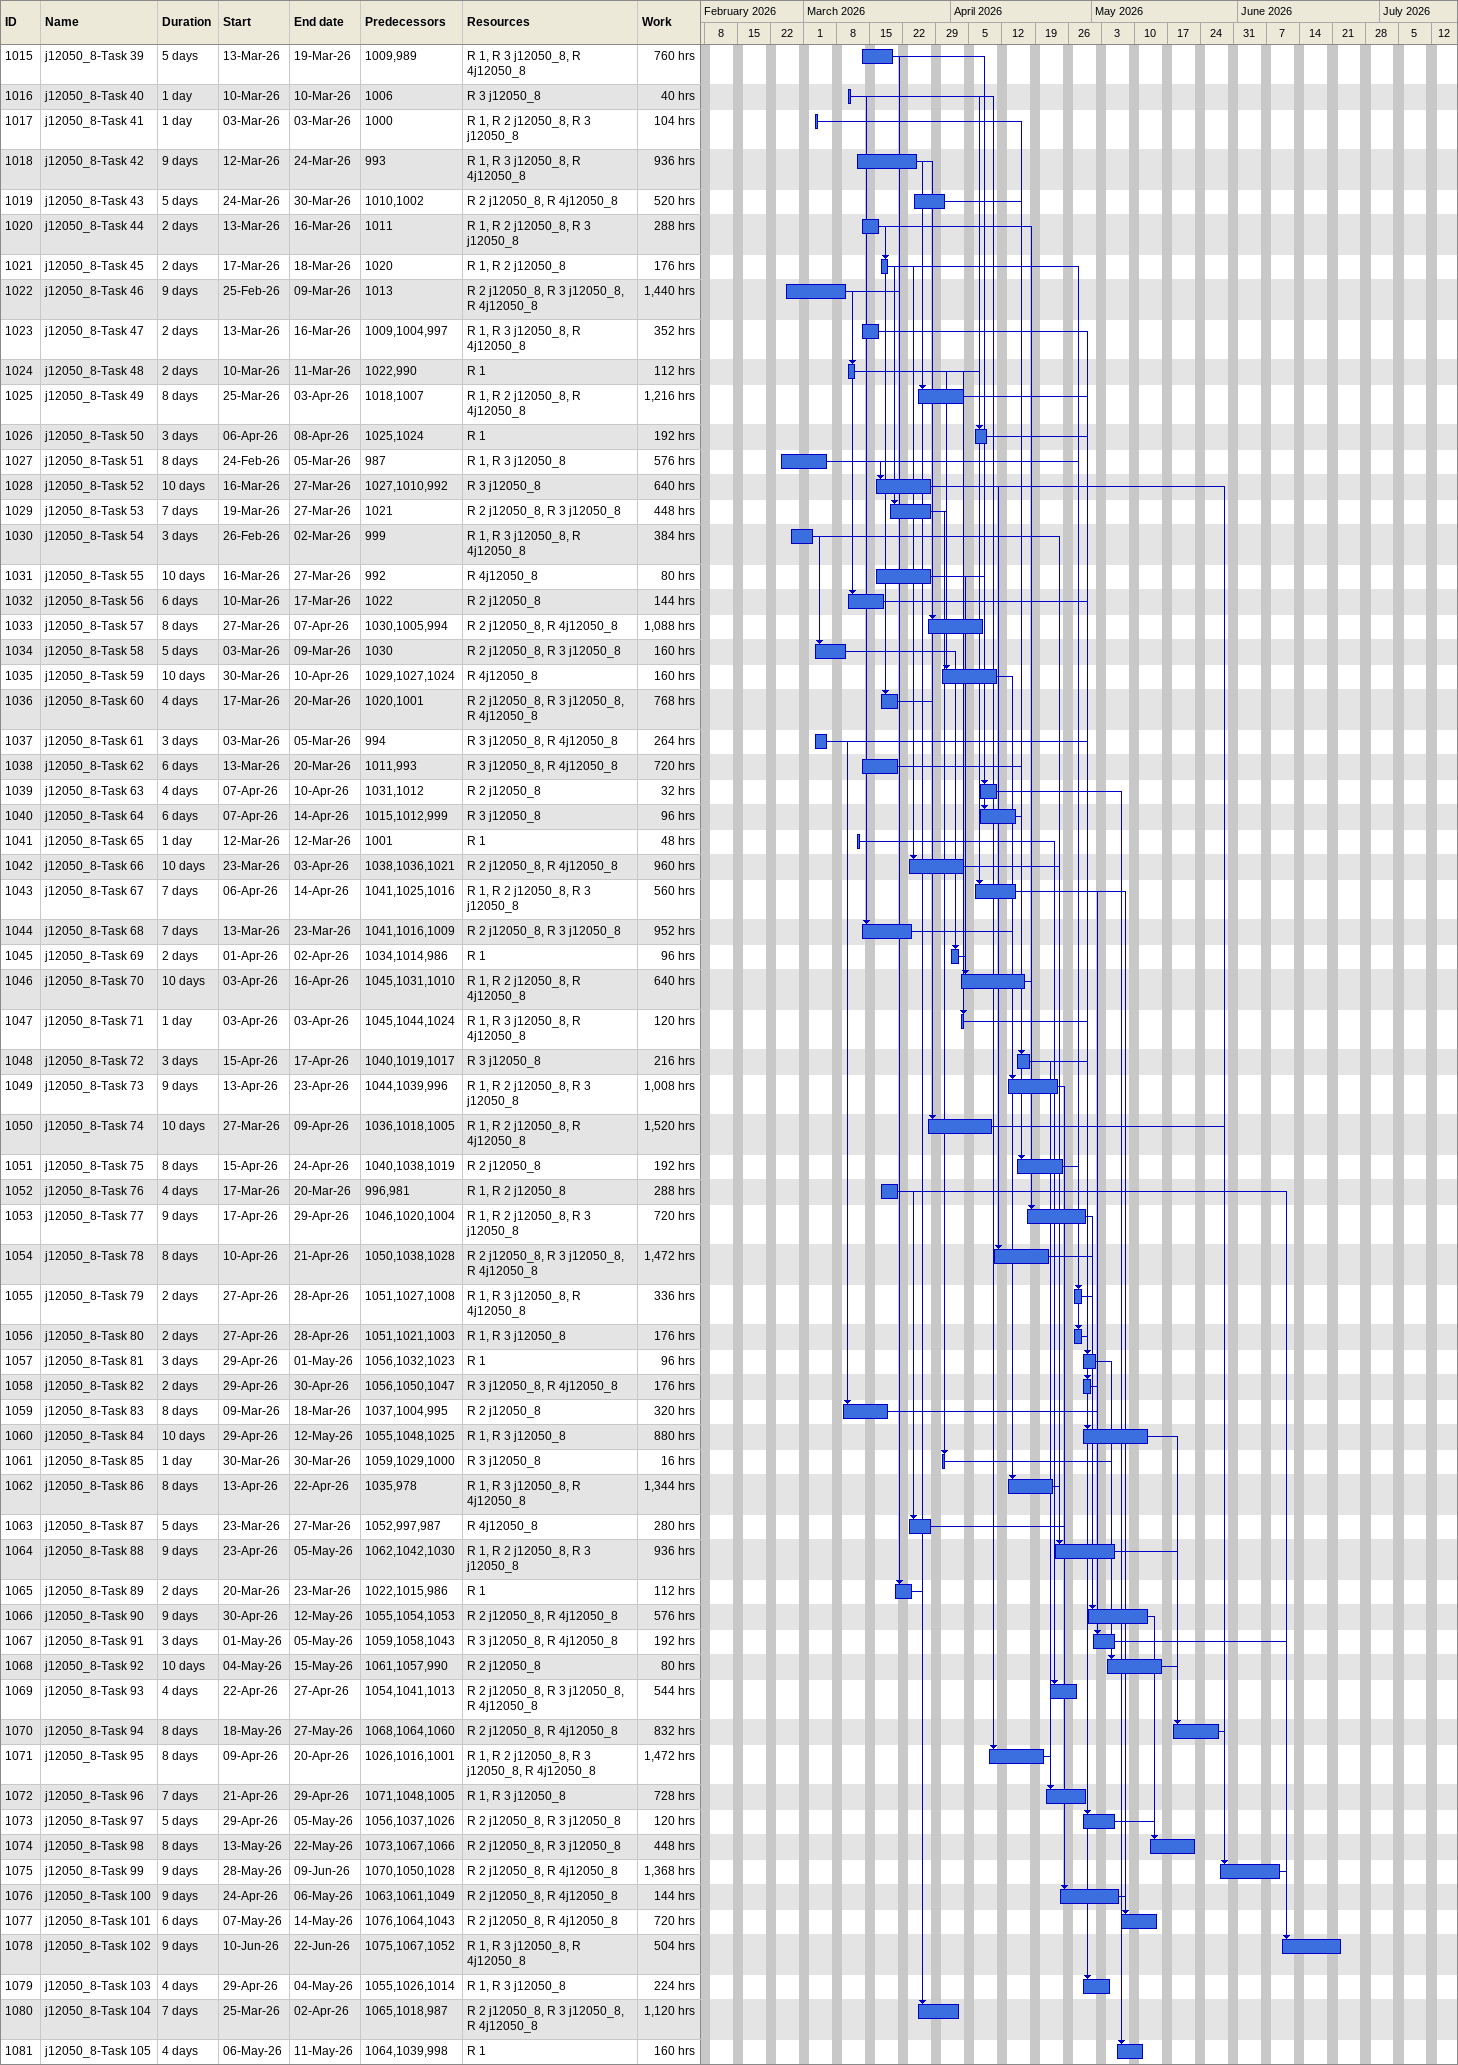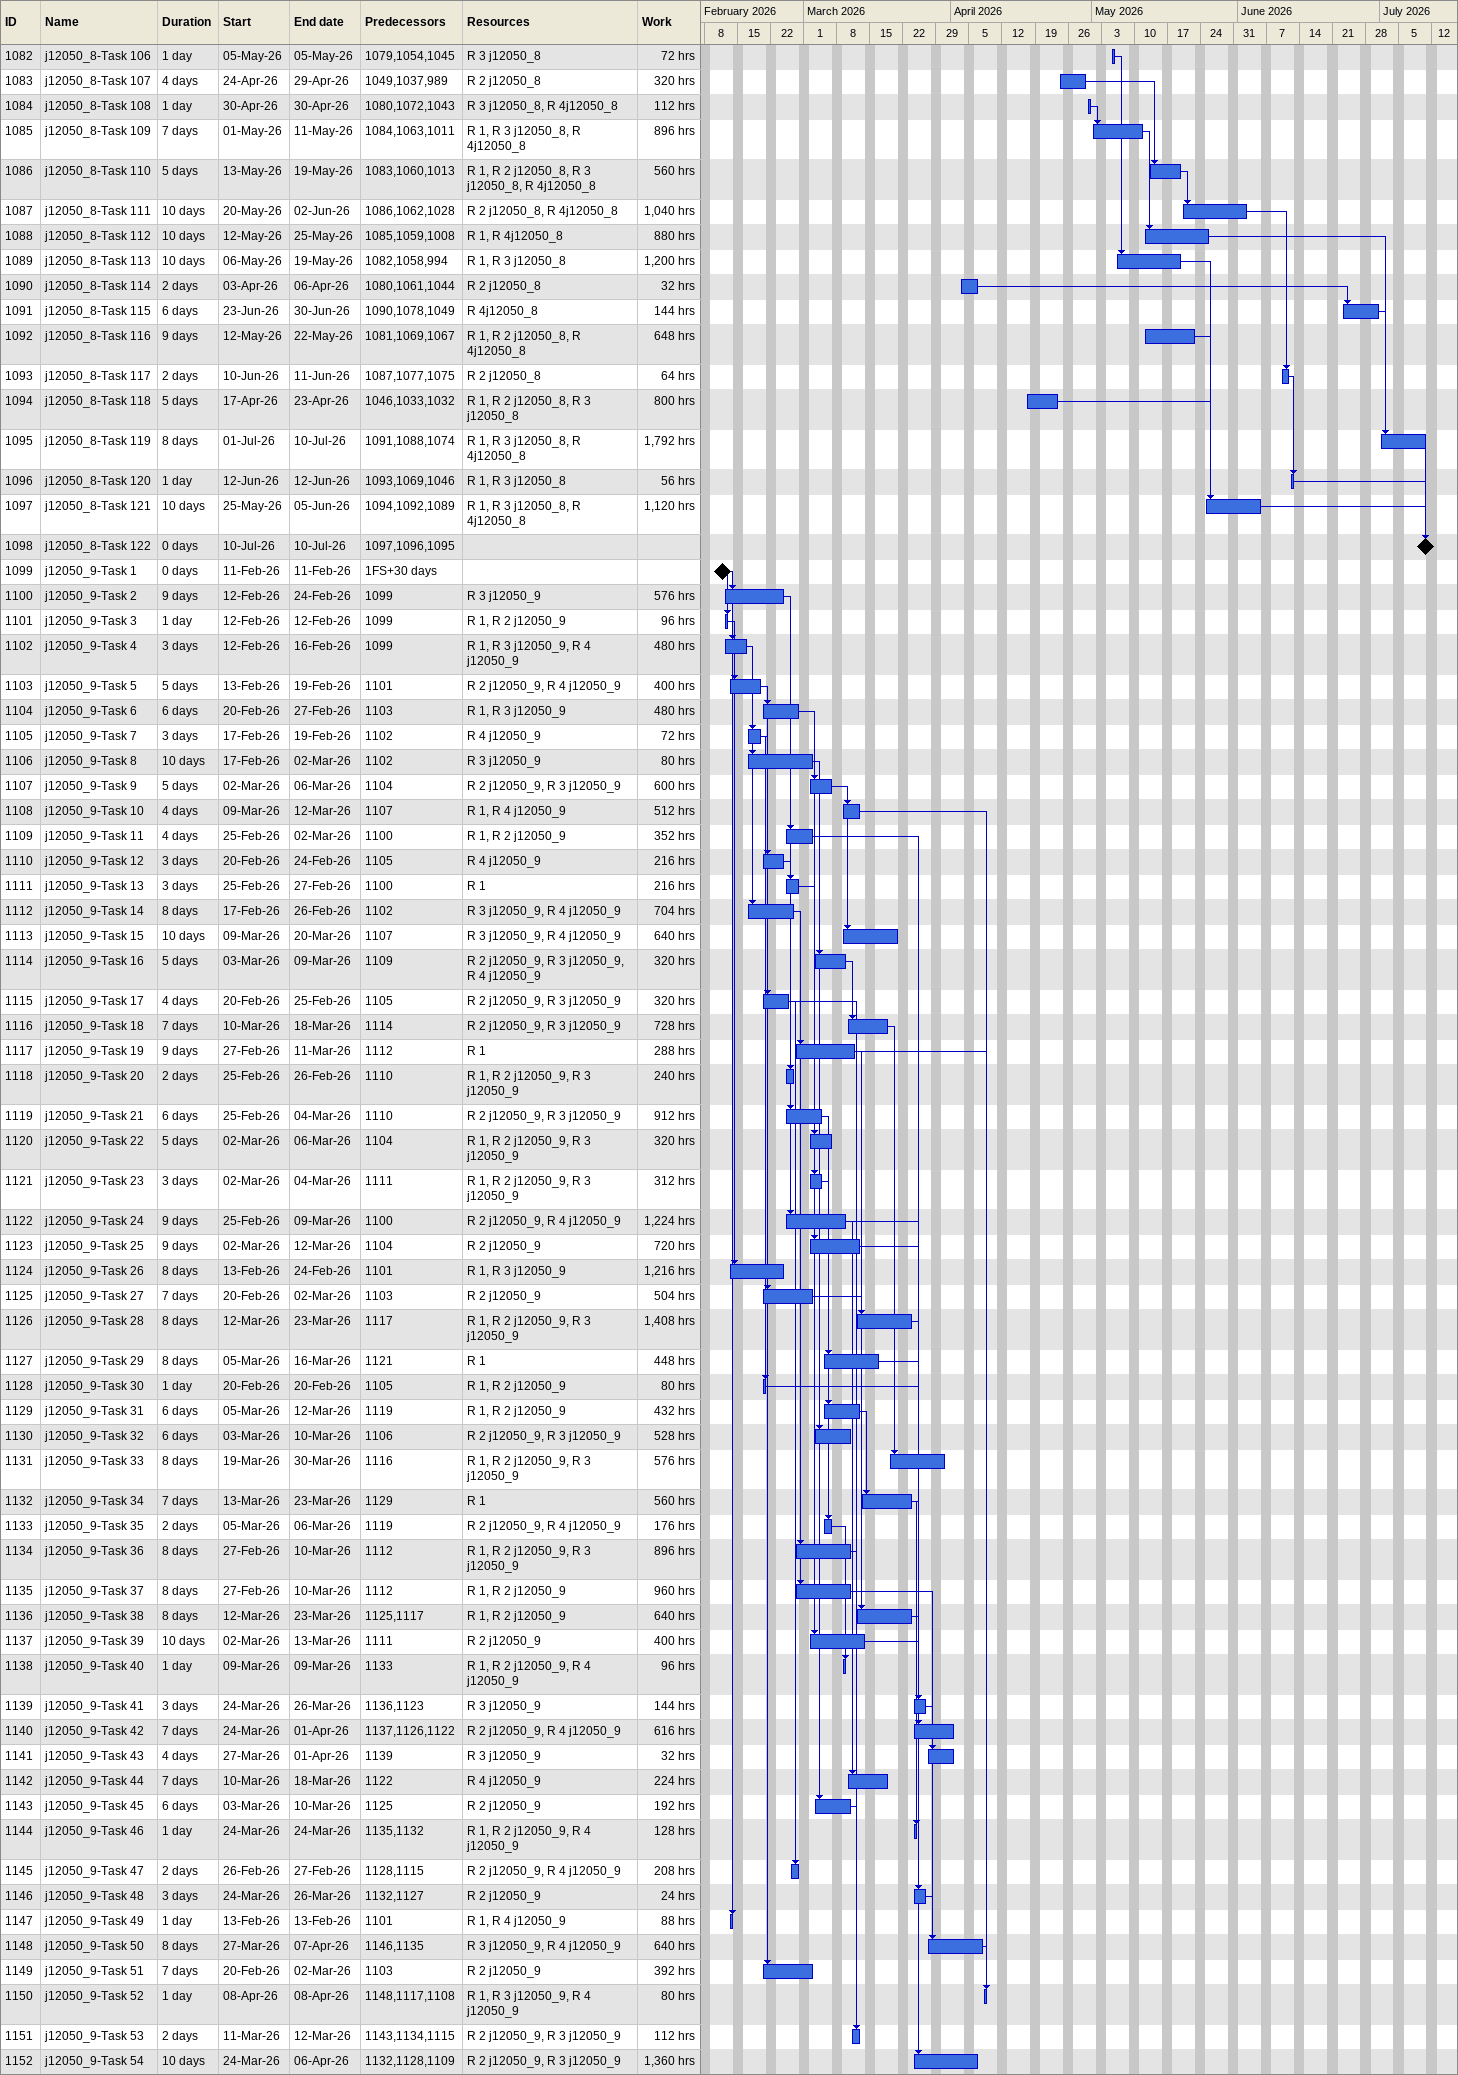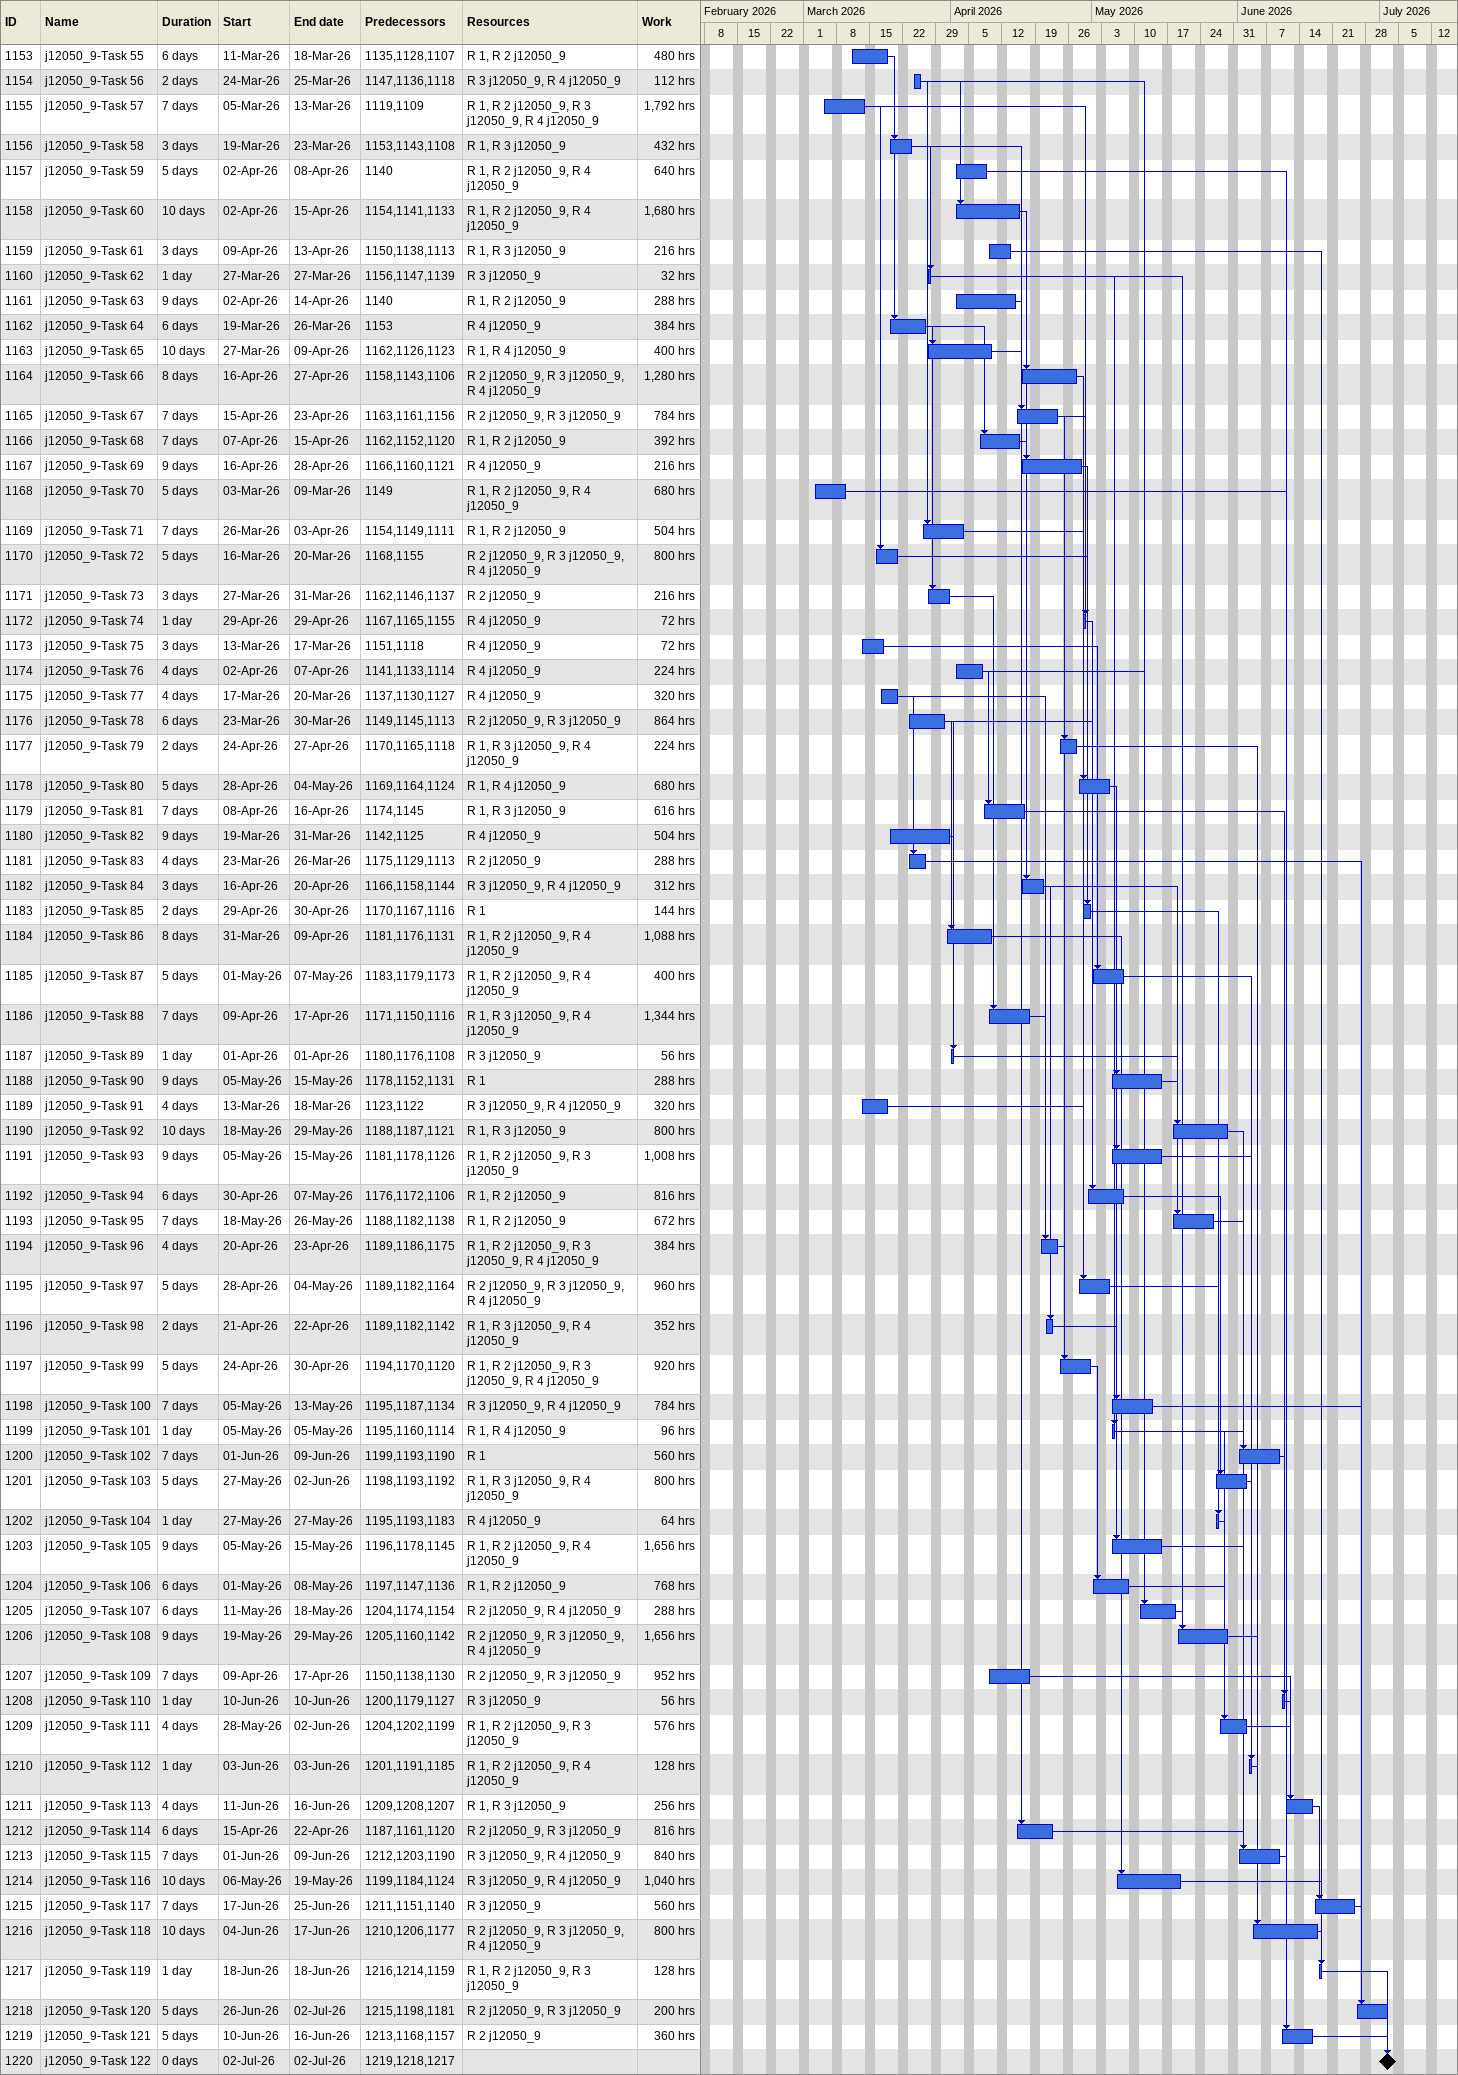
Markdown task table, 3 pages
| ID | Task | Duration | Start | Finish | Predecessors | Resources | Work (h) |
|---|---|---|---|---|---|---|---|
| 1015 | j12050_8-Task 39 | 5d | 2026-03-13 | 2026-03-19 | 1009, 989 | R 1, R 3 j12050_8, R 4j12050_8 | 760 |
| 1016 | j12050_8-Task 40 | 1d | 2026-03-10 | 2026-03-10 | 1006 | R 3 j12050_8 | 40 |
| 1017 | j12050_8-Task 41 | 1d | 2026-03-03 | 2026-03-03 | 1000 | R 1, R 2 j12050_8, R 3 j12050_8 | 104 |
| 1018 | j12050_8-Task 42 | 9d | 2026-03-12 | 2026-03-24 | 993 | R 1, R 3 j12050_8, R 4j12050_8 | 936 |
| 1019 | j12050_8-Task 43 | 5d | 2026-03-24 | 2026-03-30 | 1010, 1002 | R 2 j12050_8, R 4j12050_8 | 520 |
| 1020 | j12050_8-Task 44 | 2d | 2026-03-13 | 2026-03-16 | 1011 | R 1, R 2 j12050_8, R 3 j12050_8 | 288 |
| 1021 | j12050_8-Task 45 | 2d | 2026-03-17 | 2026-03-18 | 1020 | R 1, R 2 j12050_8 | 176 |
| 1022 | j12050_8-Task 46 | 9d | 2026-02-25 | 2026-03-09 | 1013 | R 2 j12050_8, R 3 j12050_8, R 4j12050_8 | 1440 |
| 1023 | j12050_8-Task 47 | 2d | 2026-03-13 | 2026-03-16 | 1009, 1004, 997 | R 1, R 3 j12050_8, R 4j12050_8 | 352 |
| 1024 | j12050_8-Task 48 | 2d | 2026-03-10 | 2026-03-11 | 1022, 990 | R 1 | 112 |
| 1025 | j12050_8-Task 49 | 8d | 2026-03-25 | 2026-04-03 | 1018, 1007 | R 1, R 2 j12050_8, R 4j12050_8 | 1216 |
| 1026 | j12050_8-Task 50 | 3d | 2026-04-06 | 2026-04-08 | 1025, 1024 | R 1 | 192 |
| 1027 | j12050_8-Task 51 | 8d | 2026-02-24 | 2026-03-05 | 987 | R 1, R 3 j12050_8 | 576 |
| 1028 | j12050_8-Task 52 | 10d | 2026-03-16 | 2026-03-27 | 1027, 1010, 992 | R 3 j12050_8 | 640 |
| 1029 | j12050_8-Task 53 | 7d | 2026-03-19 | 2026-03-27 | 1021 | R 2 j12050_8, R 3 j12050_8 | 448 |
| 1030 | j12050_8-Task 54 | 3d | 2026-02-26 | 2026-03-02 | 999 | R 1, R 3 j12050_8, R 4j12050_8 | 384 |
| 1031 | j12050_8-Task 55 | 10d | 2026-03-16 | 2026-03-27 | 992 | R 4j12050_8 | 80 |
| 1032 | j12050_8-Task 56 | 6d | 2026-03-10 | 2026-03-17 | 1022 | R 2 j12050_8 | 144 |
| 1033 | j12050_8-Task 57 | 8d | 2026-03-27 | 2026-04-07 | 1030, 1005, 994 | R 2 j12050_8, R 4j12050_8 | 1088 |
| 1034 | j12050_8-Task 58 | 5d | 2026-03-03 | 2026-03-09 | 1030 | R 2 j12050_8, R 3 j12050_8 | 160 |
| 1035 | j12050_8-Task 59 | 10d | 2026-03-30 | 2026-04-10 | 1029, 1027, 1024 | R 4j12050_8 | 160 |
| 1036 | j12050_8-Task 60 | 4d | 2026-03-17 | 2026-03-20 | 1020, 1001 | R 2 j12050_8, R 3 j12050_8, R 4j12050_8 | 768 |
| 1037 | j12050_8-Task 61 | 3d | 2026-03-03 | 2026-03-05 | 994 | R 3 j12050_8, R 4j12050_8 | 264 |
| 1038 | j12050_8-Task 62 | 6d | 2026-03-13 | 2026-03-20 | 1011, 993 | R 3 j12050_8, R 4j12050_8 | 720 |
| 1039 | j12050_8-Task 63 | 4d | 2026-04-07 | 2026-04-10 | 1031, 1012 | R 2 j12050_8 | 32 |
| 1040 | j12050_8-Task 64 | 6d | 2026-04-07 | 2026-04-14 | 1015, 1012, 999 | R 3 j12050_8 | 96 |
| 1041 | j12050_8-Task 65 | 1d | 2026-03-12 | 2026-03-12 | 1001 | R 1 | 48 |
| 1042 | j12050_8-Task 66 | 10d | 2026-03-23 | 2026-04-03 | 1038, 1036, 1021 | R 2 j12050_8, R 4j12050_8 | 960 |
| 1043 | j12050_8-Task 67 | 7d | 2026-04-06 | 2026-04-14 | 1041, 1025, 1016 | R 1, R 2 j12050_8, R 3 j12050_8 | 560 |
| 1044 | j12050_8-Task 68 | 7d | 2026-03-13 | 2026-03-23 | 1041, 1016, 1009 | R 2 j12050_8, R 3 j12050_8 | 952 |
| 1045 | j12050_8-Task 69 | 2d | 2026-04-01 | 2026-04-02 | 1034, 1014, 986 | R 1 | 96 |
| 1046 | j12050_8-Task 70 | 10d | 2026-04-03 | 2026-04-16 | 1045, 1031, 1010 | R 1, R 2 j12050_8, R 4j12050_8 | 640 |
| 1047 | j12050_8-Task 71 | 1d | 2026-04-03 | 2026-04-03 | 1045, 1044, 1024 | R 1, R 3 j12050_8, R 4j12050_8 | 120 |
| 1048 | j12050_8-Task 72 | 3d | 2026-04-15 | 2026-04-17 | 1040, 1019, 1017 | R 3 j12050_8 | 216 |
| 1049 | j12050_8-Task 73 | 9d | 2026-04-13 | 2026-04-23 | 1044, 1039, 996 | R 1, R 2 j12050_8, R 3 j12050_8 | 1008 |
| 1050 | j12050_8-Task 74 | 10d | 2026-03-27 | 2026-04-09 | 1036, 1018, 1005 | R 1, R 2 j12050_8, R 4j12050_8 | 1520 |
| 1051 | j12050_8-Task 75 | 8d | 2026-04-15 | 2026-04-24 | 1040, 1038, 1019 | R 2 j12050_8 | 192 |
| 1052 | j12050_8-Task 76 | 4d | 2026-03-17 | 2026-03-20 | 996, 981 | R 1, R 2 j12050_8 | 288 |
| 1053 | j12050_8-Task 77 | 9d | 2026-04-17 | 2026-04-29 | 1046, 1020, 1004 | R 1, R 2 j12050_8, R 3 j12050_8 | 720 |
| 1054 | j12050_8-Task 78 | 8d | 2026-04-10 | 2026-04-21 | 1050, 1038, 1028 | R 2 j12050_8, R 3 j12050_8, R 4j12050_8 | 1472 |
| 1055 | j12050_8-Task 79 | 2d | 2026-04-27 | 2026-04-28 | 1051, 1027, 1008 | R 1, R 3 j12050_8, R 4j12050_8 | 336 |
| 1056 | j12050_8-Task 80 | 2d | 2026-04-27 | 2026-04-28 | 1051, 1021, 1003 | R 1, R 3 j12050_8 | 176 |
| 1057 | j12050_8-Task 81 | 3d | 2026-04-29 | 2026-05-01 | 1056, 1032, 1023 | R 1 | 96 |
| 1058 | j12050_8-Task 82 | 2d | 2026-04-29 | 2026-04-30 | 1056, 1050, 1047 | R 3 j12050_8, R 4j12050_8 | 176 |
| 1059 | j12050_8-Task 83 | 8d | 2026-03-09 | 2026-03-18 | 1037, 1004, 995 | R 2 j12050_8 | 320 |
| 1060 | j12050_8-Task 84 | 10d | 2026-04-29 | 2026-05-12 | 1055, 1048, 1025 | R 1, R 3 j12050_8 | 880 |
| 1061 | j12050_8-Task 85 | 1d | 2026-03-30 | 2026-03-30 | 1059, 1029, 1000 | R 3 j12050_8 | 16 |
| 1062 | j12050_8-Task 86 | 8d | 2026-04-13 | 2026-04-22 | 1035, 978 | R 1, R 3 j12050_8, R 4j12050_8 | 1344 |
| 1063 | j12050_8-Task 87 | 5d | 2026-03-23 | 2026-03-27 | 1052, 997, 987 | R 4j12050_8 | 280 |
| 1064 | j12050_8-Task 88 | 9d | 2026-04-23 | 2026-05-05 | 1062, 1042, 1030 | R 1, R 2 j12050_8, R 3 j12050_8 | 936 |
| 1065 | j12050_8-Task 89 | 2d | 2026-03-20 | 2026-03-23 | 1022, 1015, 986 | R 1 | 112 |
| 1066 | j12050_8-Task 90 | 9d | 2026-04-30 | 2026-05-12 | 1055, 1054, 1053 | R 2 j12050_8, R 4j12050_8 | 576 |
| 1067 | j12050_8-Task 91 | 3d | 2026-05-01 | 2026-05-05 | 1059, 1058, 1043 | R 3 j12050_8, R 4j12050_8 | 192 |
| 1068 | j12050_8-Task 92 | 10d | 2026-05-04 | 2026-05-15 | 1061, 1057, 990 | R 2 j12050_8 | 80 |
| 1069 | j12050_8-Task 93 | 4d | 2026-04-22 | 2026-04-27 | 1054, 1041, 1013 | R 2 j12050_8, R 3 j12050_8, R 4j12050_8 | 544 |
| 1070 | j12050_8-Task 94 | 8d | 2026-05-18 | 2026-05-27 | 1068, 1064, 1060 | R 2 j12050_8, R 4j12050_8 | 832 |
| 1071 | j12050_8-Task 95 | 8d | 2026-04-09 | 2026-04-20 | 1026, 1016, 1001 | R 1, R 2 j12050_8, R 3 j12050_8, R 4j12050_8 | 1472 |
| 1072 | j12050_8-Task 96 | 7d | 2026-04-21 | 2026-04-29 | 1071, 1048, 1005 | R 1, R 3 j12050_8 | 728 |
| 1073 | j12050_8-Task 97 | 5d | 2026-04-29 | 2026-05-05 | 1056, 1037, 1026 | R 2 j12050_8, R 3 j12050_8 | 120 |
| 1074 | j12050_8-Task 98 | 8d | 2026-05-13 | 2026-05-22 | 1073, 1067, 1066 | R 2 j12050_8, R 3 j12050_8 | 448 |
| 1075 | j12050_8-Task 99 | 9d | 2026-05-28 | 2026-06-09 | 1070, 1050, 1028 | R 2 j12050_8, R 4j12050_8 | 1368 |
| 1076 | j12050_8-Task 100 | 9d | 2026-04-24 | 2026-05-06 | 1063, 1061, 1049 | R 2 j12050_8, R 4j12050_8 | 144 |
| 1077 | j12050_8-Task 101 | 6d | 2026-05-07 | 2026-05-14 | 1076, 1064, 1043 | R 2 j12050_8, R 4j12050_8 | 720 |
| 1078 | j12050_8-Task 102 | 9d | 2026-06-10 | 2026-06-22 | 1075, 1067, 1052 | R 1, R 3 j12050_8, R 4j12050_8 | 504 |
| 1079 | j12050_8-Task 103 | 4d | 2026-04-29 | 2026-05-04 | 1055, 1026, 1014 | R 1, R 3 j12050_8 | 224 |
| 1080 | j12050_8-Task 104 | 7d | 2026-03-25 | 2026-04-02 | 1065, 1018, 987 | R 2 j12050_8, R 3 j12050_8, R 4j12050_8 | 1120 |
| 1081 | j12050_8-Task 105 | 4d | 2026-05-06 | 2026-05-11 | 1064, 1039, 998 | R 1 | 160 |
| 1082 | j12050_8-Task 106 | 1d | 2026-05-05 | 2026-05-05 | 1079, 1054, 1045 | R 3 j12050_8 | 72 |
| 1083 | j12050_8-Task 107 | 4d | 2026-04-24 | 2026-04-29 | 1049, 1037, 989 | R 2 j12050_8 | 320 |
| 1084 | j12050_8-Task 108 | 1d | 2026-04-30 | 2026-04-30 | 1080, 1072, 1043 | R 3 j12050_8, R 4j12050_8 | 112 |
| 1085 | j12050_8-Task 109 | 7d | 2026-05-01 | 2026-05-11 | 1084, 1063, 1011 | R 1, R 3 j12050_8, R 4j12050_8 | 896 |
| 1086 | j12050_8-Task 110 | 5d | 2026-05-13 | 2026-05-19 | 1083, 1060, 1013 | R 1, R 2 j12050_8, R 3 j12050_8, R 4j12050_8 | 560 |
| 1087 | j12050_8-Task 111 | 10d | 2026-05-20 | 2026-06-02 | 1086, 1062, 1028 | R 2 j12050_8, R 4j12050_8 | 1040 |
| 1088 | j12050_8-Task 112 | 10d | 2026-05-12 | 2026-05-25 | 1085, 1059, 1008 | R 1, R 4j12050_8 | 880 |
| 1089 | j12050_8-Task 113 | 10d | 2026-05-06 | 2026-05-19 | 1082, 1058, 994 | R 1, R 3 j12050_8 | 1200 |
| 1090 | j12050_8-Task 114 | 2d | 2026-04-03 | 2026-04-06 | 1080, 1061, 1044 | R 2 j12050_8 | 32 |
| 1091 | j12050_8-Task 115 | 6d | 2026-06-23 | 2026-06-30 | 1090, 1078, 1049 | R 4j12050_8 | 144 |
| 1092 | j12050_8-Task 116 | 9d | 2026-05-12 | 2026-05-22 | 1081, 1069, 1067 | R 1, R 2 j12050_8, R 4j12050_8 | 648 |
| 1093 | j12050_8-Task 117 | 2d | 2026-06-10 | 2026-06-11 | 1087, 1077, 1075 | R 2 j12050_8 | 64 |
| 1094 | j12050_8-Task 118 | 5d | 2026-04-17 | 2026-04-23 | 1046, 1033, 1032 | R 1, R 2 j12050_8, R 3 j12050_8 | 800 |
| 1095 | j12050_8-Task 119 | 8d | 2026-07-01 | 2026-07-10 | 1091, 1088, 1074 | R 1, R 3 j12050_8, R 4j12050_8 | 1792 |
| 1096 | j12050_8-Task 120 | 1d | 2026-06-12 | 2026-06-12 | 1093, 1069, 1046 | R 1, R 3 j12050_8 | 56 |
| 1097 | j12050_8-Task 121 | 10d | 2026-05-25 | 2026-06-05 | 1094, 1092, 1089 | R 1, R 3 j12050_8, R 4j12050_8 | 1120 |
| 1098 | j12050_8-Task 122 | 0d | 2026-07-10 | 2026-07-10 | 1097, 1096, 1095 |  |  |
| 1099 | j12050_9-Task 1 | 0d | 2026-02-11 | 2026-02-11 | 1FS+30d |  |  |
| 1100 | j12050_9-Task 2 | 9d | 2026-02-12 | 2026-02-24 | 1099 | R 3 j12050_9 | 576 |
| 1101 | j12050_9-Task 3 | 1d | 2026-02-12 | 2026-02-12 | 1099 | R 1, R 2 j12050_9 | 96 |
| 1102 | j12050_9-Task 4 | 3d | 2026-02-12 | 2026-02-16 | 1099 | R 1, R 3 j12050_9, R 4 j12050_9 | 480 |
| 1103 | j12050_9-Task 5 | 5d | 2026-02-13 | 2026-02-19 | 1101 | R 2 j12050_9, R 4 j12050_9 | 400 |
| 1104 | j12050_9-Task 6 | 6d | 2026-02-20 | 2026-02-27 | 1103 | R 1, R 3 j12050_9 | 480 |
| 1105 | j12050_9-Task 7 | 3d | 2026-02-17 | 2026-02-19 | 1102 | R 4 j12050_9 | 72 |
| 1106 | j12050_9-Task 8 | 10d | 2026-02-17 | 2026-03-02 | 1102 | R 3 j12050_9 | 80 |
| 1107 | j12050_9-Task 9 | 5d | 2026-03-02 | 2026-03-06 | 1104 | R 2 j12050_9, R 3 j12050_9 | 600 |
| 1108 | j12050_9-Task 10 | 4d | 2026-03-09 | 2026-03-12 | 1107 | R 1, R 4 j12050_9 | 512 |
| 1109 | j12050_9-Task 11 | 4d | 2026-02-25 | 2026-03-02 | 1100 | R 1, R 2 j12050_9 | 352 |
| 1110 | j12050_9-Task 12 | 3d | 2026-02-20 | 2026-02-24 | 1105 | R 4 j12050_9 | 216 |
| 1111 | j12050_9-Task 13 | 3d | 2026-02-25 | 2026-02-27 | 1100 | R 1 | 216 |
| 1112 | j12050_9-Task 14 | 8d | 2026-02-17 | 2026-02-26 | 1102 | R 3 j12050_9, R 4 j12050_9 | 704 |
| 1113 | j12050_9-Task 15 | 10d | 2026-03-09 | 2026-03-20 | 1107 | R 3 j12050_9, R 4 j12050_9 | 640 |
| 1114 | j12050_9-Task 16 | 5d | 2026-03-03 | 2026-03-09 | 1109 | R 2 j12050_9, R 3 j12050_9, R 4 j12050_9 | 320 |
| 1115 | j12050_9-Task 17 | 4d | 2026-02-20 | 2026-02-25 | 1105 | R 2 j12050_9, R 3 j12050_9 | 320 |
| 1116 | j12050_9-Task 18 | 7d | 2026-03-10 | 2026-03-18 | 1114 | R 2 j12050_9, R 3 j12050_9 | 728 |
| 1117 | j12050_9-Task 19 | 9d | 2026-02-27 | 2026-03-11 | 1112 | R 1 | 288 |
| 1118 | j12050_9-Task 20 | 2d | 2026-02-25 | 2026-02-26 | 1110 | R 1, R 2 j12050_9, R 3 j12050_9 | 240 |
| 1119 | j12050_9-Task 21 | 6d | 2026-02-25 | 2026-03-04 | 1110 | R 2 j12050_9, R 3 j12050_9 | 912 |
| 1120 | j12050_9-Task 22 | 5d | 2026-03-02 | 2026-03-06 | 1104 | R 1, R 2 j12050_9, R 3 j12050_9 | 320 |
| 1121 | j12050_9-Task 23 | 3d | 2026-03-02 | 2026-03-04 | 1111 | R 1, R 2 j12050_9, R 3 j12050_9 | 312 |
| 1122 | j12050_9-Task 24 | 9d | 2026-02-25 | 2026-03-09 | 1100 | R 2 j12050_9, R 4 j12050_9 | 1224 |
| 1123 | j12050_9-Task 25 | 9d | 2026-03-02 | 2026-03-12 | 1104 | R 2 j12050_9 | 720 |
| 1124 | j12050_9-Task 26 | 8d | 2026-02-13 | 2026-02-24 | 1101 | R 1, R 3 j12050_9 | 1216 |
| 1125 | j12050_9-Task 27 | 7d | 2026-02-20 | 2026-03-02 | 1103 | R 2 j12050_9 | 504 |
| 1126 | j12050_9-Task 28 | 8d | 2026-03-12 | 2026-03-23 | 1117 | R 1, R 2 j12050_9, R 3 j12050_9 | 1408 |
| 1127 | j12050_9-Task 29 | 8d | 2026-03-05 | 2026-03-16 | 1121 | R 1 | 448 |
| 1128 | j12050_9-Task 30 | 1d | 2026-02-20 | 2026-02-20 | 1105 | R 1, R 2 j12050_9 | 80 |
| 1129 | j12050_9-Task 31 | 6d | 2026-03-05 | 2026-03-12 | 1119 | R 1, R 2 j12050_9 | 432 |
| 1130 | j12050_9-Task 32 | 6d | 2026-03-03 | 2026-03-10 | 1106 | R 2 j12050_9, R 3 j12050_9 | 528 |
| 1131 | j12050_9-Task 33 | 8d | 2026-03-19 | 2026-03-30 | 1116 | R 1, R 2 j12050_9, R 3 j12050_9 | 576 |
| 1132 | j12050_9-Task 34 | 7d | 2026-03-13 | 2026-03-23 | 1129 | R 1 | 560 |
| 1133 | j12050_9-Task 35 | 2d | 2026-03-05 | 2026-03-06 | 1119 | R 2 j12050_9, R 4 j12050_9 | 176 |
| 1134 | j12050_9-Task 36 | 8d | 2026-02-27 | 2026-03-10 | 1112 | R 1, R 2 j12050_9, R 3 j12050_9 | 896 |
| 1135 | j12050_9-Task 37 | 8d | 2026-02-27 | 2026-03-10 | 1112 | R 1, R 2 j12050_9 | 960 |
| 1136 | j12050_9-Task 38 | 8d | 2026-03-12 | 2026-03-23 | 1125, 1117 | R 1, R 2 j12050_9 | 640 |
| 1137 | j12050_9-Task 39 | 10d | 2026-03-02 | 2026-03-13 | 1111 | R 2 j12050_9 | 400 |
| 1138 | j12050_9-Task 40 | 1d | 2026-03-09 | 2026-03-09 | 1133 | R 1, R 2 j12050_9, R 4 j12050_9 | 96 |
| 1139 | j12050_9-Task 41 | 3d | 2026-03-24 | 2026-03-26 | 1136, 1123 | R 3 j12050_9 | 144 |
| 1140 | j12050_9-Task 42 | 7d | 2026-03-24 | 2026-04-01 | 1137, 1126, 1122 | R 2 j12050_9, R 4 j12050_9 | 616 |
| 1141 | j12050_9-Task 43 | 4d | 2026-03-27 | 2026-04-01 | 1139 | R 3 j12050_9 | 32 |
| 1142 | j12050_9-Task 44 | 7d | 2026-03-10 | 2026-03-18 | 1122 | R 4 j12050_9 | 224 |
| 1143 | j12050_9-Task 45 | 6d | 2026-03-03 | 2026-03-10 | 1125 | R 2 j12050_9 | 192 |
| 1144 | j12050_9-Task 46 | 1d | 2026-03-24 | 2026-03-24 | 1135, 1132 | R 1, R 2 j12050_9, R 4 j12050_9 | 128 |
| 1145 | j12050_9-Task 47 | 2d | 2026-02-26 | 2026-02-27 | 1128, 1115 | R 2 j12050_9, R 4 j12050_9 | 208 |
| 1146 | j12050_9-Task 48 | 3d | 2026-03-24 | 2026-03-26 | 1132, 1127 | R 2 j12050_9 | 24 |
| 1147 | j12050_9-Task 49 | 1d | 2026-02-13 | 2026-02-13 | 1101 | R 1, R 4 j12050_9 | 88 |
| 1148 | j12050_9-Task 50 | 8d | 2026-03-27 | 2026-04-07 | 1146, 1135 | R 3 j12050_9, R 4 j12050_9 | 640 |
| 1149 | j12050_9-Task 51 | 7d | 2026-02-20 | 2026-03-02 | 1103 | R 2 j12050_9 | 392 |
| 1150 | j12050_9-Task 52 | 1d | 2026-04-08 | 2026-04-08 | 1148, 1117, 1108 | R 1, R 3 j12050_9, R 4 j12050_9 | 80 |
| 1151 | j12050_9-Task 53 | 2d | 2026-03-11 | 2026-03-12 | 1143, 1134, 1115 | R 2 j12050_9, R 3 j12050_9 | 112 |
| 1152 | j12050_9-Task 54 | 10d | 2026-03-24 | 2026-04-06 | 1132, 1128, 1109 | R 2 j12050_9, R 3 j12050_9 | 1360 |
| 1153 | j12050_9-Task 55 | 6d | 2026-03-11 | 2026-03-18 | 1135, 1128, 1107 | R 1, R 2 j12050_9 | 480 |
| 1154 | j12050_9-Task 56 | 2d | 2026-03-24 | 2026-03-25 | 1147, 1136, 1118 | R 3 j12050_9, R 4 j12050_9 | 112 |
| 1155 | j12050_9-Task 57 | 7d | 2026-03-05 | 2026-03-13 | 1119, 1109 | R 1, R 2 j12050_9, R 3 j12050_9, R 4 j12050_9 | 1792 |
| 1156 | j12050_9-Task 58 | 3d | 2026-03-19 | 2026-03-23 | 1153, 1143, 1108 | R 1, R 3 j12050_9 | 432 |
| 1157 | j12050_9-Task 59 | 5d | 2026-04-02 | 2026-04-08 | 1140 | R 1, R 2 j12050_9, R 4 j12050_9 | 640 |
| 1158 | j12050_9-Task 60 | 10d | 2026-04-02 | 2026-04-15 | 1154, 1141, 1133 | R 1, R 2 j12050_9, R 4 j12050_9 | 1680 |
| 1159 | j12050_9-Task 61 | 3d | 2026-04-09 | 2026-04-13 | 1150, 1138, 1113 | R 1, R 3 j12050_9 | 216 |
| 1160 | j12050_9-Task 62 | 1d | 2026-03-27 | 2026-03-27 | 1156, 1147, 1139 | R 3 j12050_9 | 32 |
| 1161 | j12050_9-Task 63 | 9d | 2026-04-02 | 2026-04-14 | 1140 | R 1, R 2 j12050_9 | 288 |
| 1162 | j12050_9-Task 64 | 6d | 2026-03-19 | 2026-03-26 | 1153 | R 4 j12050_9 | 384 |
| 1163 | j12050_9-Task 65 | 10d | 2026-03-27 | 2026-04-09 | 1162, 1126, 1123 | R 1, R 4 j12050_9 | 400 |
| 1164 | j12050_9-Task 66 | 8d | 2026-04-16 | 2026-04-27 | 1158, 1143, 1106 | R 2 j12050_9, R 3 j12050_9, R 4 j12050_9 | 1280 |
| 1165 | j12050_9-Task 67 | 7d | 2026-04-15 | 2026-04-23 | 1163, 1161, 1156 | R 2 j12050_9, R 3 j12050_9 | 784 |
| 1166 | j12050_9-Task 68 | 7d | 2026-04-07 | 2026-04-15 | 1162, 1152, 1120 | R 1, R 2 j12050_9 | 392 |
| 1167 | j12050_9-Task 69 | 9d | 2026-04-16 | 2026-04-28 | 1166, 1160, 1121 | R 4 j12050_9 | 216 |
| 1168 | j12050_9-Task 70 | 5d | 2026-03-03 | 2026-03-09 | 1149 | R 1, R 2 j12050_9, R 4 j12050_9 | 680 |
| 1169 | j12050_9-Task 71 | 7d | 2026-03-26 | 2026-04-03 | 1154, 1149, 1111 | R 1, R 2 j12050_9 | 504 |
| 1170 | j12050_9-Task 72 | 5d | 2026-03-16 | 2026-03-20 | 1168, 1155 | R 2 j12050_9, R 3 j12050_9, R 4 j12050_9 | 800 |
| 1171 | j12050_9-Task 73 | 3d | 2026-03-27 | 2026-03-31 | 1162, 1146, 1137 | R 2 j12050_9 | 216 |
| 1172 | j12050_9-Task 74 | 1d | 2026-04-29 | 2026-04-29 | 1167, 1165, 1155 | R 4 j12050_9 | 72 |
| 1173 | j12050_9-Task 75 | 3d | 2026-03-13 | 2026-03-17 | 1151, 1118 | R 4 j12050_9 | 72 |
| 1174 | j12050_9-Task 76 | 4d | 2026-04-02 | 2026-04-07 | 1141, 1133, 1114 | R 4 j12050_9 | 224 |
| 1175 | j12050_9-Task 77 | 4d | 2026-03-17 | 2026-03-20 | 1137, 1130, 1127 | R 4 j12050_9 | 320 |
| 1176 | j12050_9-Task 78 | 6d | 2026-03-23 | 2026-03-30 | 1149, 1145, 1113 | R 2 j12050_9, R 3 j12050_9 | 864 |
| 1177 | j12050_9-Task 79 | 2d | 2026-04-24 | 2026-04-27 | 1170, 1165, 1118 | R 1, R 3 j12050_9, R 4 j12050_9 | 224 |
| 1178 | j12050_9-Task 80 | 5d | 2026-04-28 | 2026-05-04 | 1169, 1164, 1124 | R 1, R 4 j12050_9 | 680 |
| 1179 | j12050_9-Task 81 | 7d | 2026-04-08 | 2026-04-16 | 1174, 1145 | R 1, R 3 j12050_9 | 616 |
| 1180 | j12050_9-Task 82 | 9d | 2026-03-19 | 2026-03-31 | 1142, 1125 | R 4 j12050_9 | 504 |
| 1181 | j12050_9-Task 83 | 4d | 2026-03-23 | 2026-03-26 | 1175, 1129, 1113 | R 2 j12050_9 | 288 |
| 1182 | j12050_9-Task 84 | 3d | 2026-04-16 | 2026-04-20 | 1166, 1158, 1144 | R 3 j12050_9, R 4 j12050_9 | 312 |
| 1183 | j12050_9-Task 85 | 2d | 2026-04-29 | 2026-04-30 | 1170, 1167, 1116 | R 1 | 144 |
| 1184 | j12050_9-Task 86 | 8d | 2026-03-31 | 2026-04-09 | 1181, 1176, 1131 | R 1, R 2 j12050_9, R 4 j12050_9 | 1088 |
| 1185 | j12050_9-Task 87 | 5d | 2026-05-01 | 2026-05-07 | 1183, 1179, 1173 | R 1, R 2 j12050_9, R 4 j12050_9 | 400 |
| 1186 | j12050_9-Task 88 | 7d | 2026-04-09 | 2026-04-17 | 1171, 1150, 1116 | R 1, R 3 j12050_9, R 4 j12050_9 | 1344 |
| 1187 | j12050_9-Task 89 | 1d | 2026-04-01 | 2026-04-01 | 1180, 1176, 1108 | R 3 j12050_9 | 56 |
| 1188 | j12050_9-Task 90 | 9d | 2026-05-05 | 2026-05-15 | 1178, 1152, 1131 | R 1 | 288 |
| 1189 | j12050_9-Task 91 | 4d | 2026-03-13 | 2026-03-18 | 1123, 1122 | R 3 j12050_9, R 4 j12050_9 | 320 |
| 1190 | j12050_9-Task 92 | 10d | 2026-05-18 | 2026-05-29 | 1188, 1187, 1121 | R 1, R 3 j12050_9 | 800 |
| 1191 | j12050_9-Task 93 | 9d | 2026-05-05 | 2026-05-15 | 1181, 1178, 1126 | R 1, R 2 j12050_9, R 3 j12050_9 | 1008 |
| 1192 | j12050_9-Task 94 | 6d | 2026-04-30 | 2026-05-07 | 1176, 1172, 1106 | R 1, R 2 j12050_9 | 816 |
| 1193 | j12050_9-Task 95 | 7d | 2026-05-18 | 2026-05-26 | 1188, 1182, 1138 | R 1, R 2 j12050_9 | 672 |
| 1194 | j12050_9-Task 96 | 4d | 2026-04-20 | 2026-04-23 | 1189, 1186, 1175 | R 1, R 2 j12050_9, R 3 j12050_9, R 4 j12050_9 | 384 |
| 1195 | j12050_9-Task 97 | 5d | 2026-04-28 | 2026-05-04 | 1189, 1182, 1164 | R 2 j12050_9, R 3 j12050_9, R 4 j12050_9 | 960 |
| 1196 | j12050_9-Task 98 | 2d | 2026-04-21 | 2026-04-22 | 1189, 1182, 1142 | R 1, R 3 j12050_9, R 4 j12050_9 | 352 |
| 1197 | j12050_9-Task 99 | 5d | 2026-04-24 | 2026-04-30 | 1194, 1170, 1120 | R 1, R 2 j12050_9, R 3 j12050_9, R 4 j12050_9 | 920 |
| 1198 | j12050_9-Task 100 | 7d | 2026-05-05 | 2026-05-13 | 1195, 1187, 1134 | R 3 j12050_9, R 4 j12050_9 | 784 |
| 1199 | j12050_9-Task 101 | 1d | 2026-05-05 | 2026-05-05 | 1195, 1160, 1114 | R 1, R 4 j12050_9 | 96 |
| 1200 | j12050_9-Task 102 | 7d | 2026-06-01 | 2026-06-09 | 1199, 1193, 1190 | R 1 | 560 |
| 1201 | j12050_9-Task 103 | 5d | 2026-05-27 | 2026-06-02 | 1198, 1193, 1192 | R 1, R 3 j12050_9, R 4 j12050_9 | 800 |
| 1202 | j12050_9-Task 104 | 1d | 2026-05-27 | 2026-05-27 | 1195, 1193, 1183 | R 4 j12050_9 | 64 |
| 1203 | j12050_9-Task 105 | 9d | 2026-05-05 | 2026-05-15 | 1196, 1178, 1145 | R 1, R 2 j12050_9, R 4 j12050_9 | 1656 |
| 1204 | j12050_9-Task 106 | 6d | 2026-05-01 | 2026-05-08 | 1197, 1147, 1136 | R 1, R 2 j12050_9 | 768 |
| 1205 | j12050_9-Task 107 | 6d | 2026-05-11 | 2026-05-18 | 1204, 1174, 1154 | R 2 j12050_9, R 4 j12050_9 | 288 |
| 1206 | j12050_9-Task 108 | 9d | 2026-05-19 | 2026-05-29 | 1205, 1160, 1142 | R 2 j12050_9, R 3 j12050_9, R 4 j12050_9 | 1656 |
| 1207 | j12050_9-Task 109 | 7d | 2026-04-09 | 2026-04-17 | 1150, 1138, 1130 | R 2 j12050_9, R 3 j12050_9 | 952 |
| 1208 | j12050_9-Task 110 | 1d | 2026-06-10 | 2026-06-10 | 1200, 1179, 1127 | R 3 j12050_9 | 56 |
| 1209 | j12050_9-Task 111 | 4d | 2026-05-28 | 2026-06-02 | 1204, 1202, 1199 | R 1, R 2 j12050_9, R 3 j12050_9 | 576 |
| 1210 | j12050_9-Task 112 | 1d | 2026-06-03 | 2026-06-03 | 1201, 1191, 1185 | R 1, R 2 j12050_9, R 4 j12050_9 | 128 |
| 1211 | j12050_9-Task 113 | 4d | 2026-06-11 | 2026-06-16 | 1209, 1208, 1207 | R 1, R 3 j12050_9 | 256 |
| 1212 | j12050_9-Task 114 | 6d | 2026-04-15 | 2026-04-22 | 1187, 1161, 1120 | R 2 j12050_9, R 3 j12050_9 | 816 |
| 1213 | j12050_9-Task 115 | 7d | 2026-06-01 | 2026-06-09 | 1212, 1203, 1190 | R 3 j12050_9, R 4 j12050_9 | 840 |
| 1214 | j12050_9-Task 116 | 10d | 2026-05-06 | 2026-05-19 | 1199, 1184, 1124 | R 3 j12050_9, R 4 j12050_9 | 1040 |
| 1215 | j12050_9-Task 117 | 7d | 2026-06-17 | 2026-06-25 | 1211, 1151, 1140 | R 3 j12050_9 | 560 |
| 1216 | j12050_9-Task 118 | 10d | 2026-06-04 | 2026-06-17 | 1210, 1206, 1177 | R 2 j12050_9, R 3 j12050_9, R 4 j12050_9 | 800 |
| 1217 | j12050_9-Task 119 | 1d | 2026-06-18 | 2026-06-18 | 1216, 1214, 1159 | R 1, R 2 j12050_9, R 3 j12050_9 | 128 |
| 1218 | j12050_9-Task 120 | 5d | 2026-06-26 | 2026-07-02 | 1215, 1198, 1181 | R 2 j12050_9, R 3 j12050_9 | 200 |
| 1219 | j12050_9-Task 121 | 5d | 2026-06-10 | 2026-06-16 | 1213, 1168, 1157 | R 2 j12050_9 | 360 |
| 1220 | j12050_9-Task 122 | 0d | 2026-07-02 | 2026-07-02 | 1219, 1218, 1217 |  |  |
